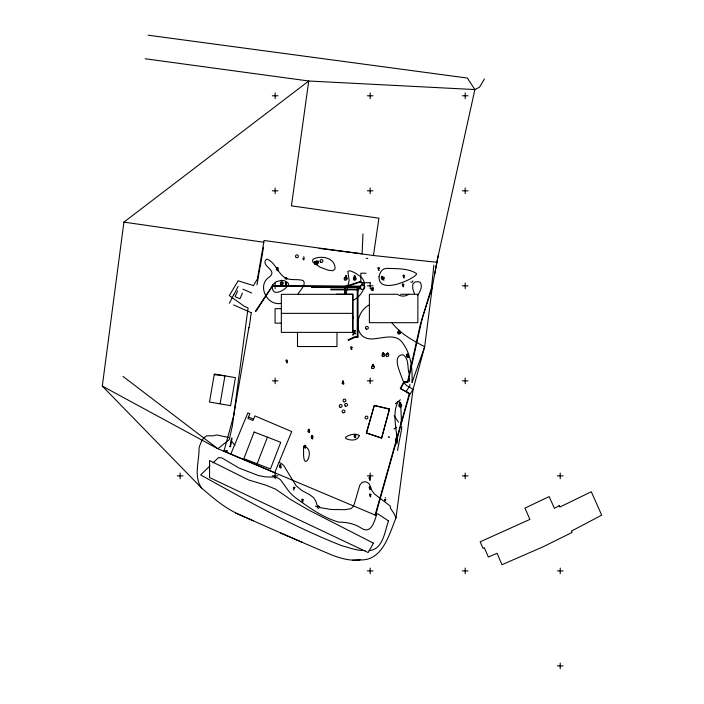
<?xml version="1.0" encoding="UTF-8"?>
<svg xmlns="http://www.w3.org/2000/svg" width="704" height="704" viewBox="0 0 704 704"><rect width="100%" height="100%" fill="white"/><g stroke="black" fill="none" stroke-linecap="round" stroke-linejoin="round"><path stroke-width="1.06" d="M389.453 437.536L388.775 436.559L388.309 437.061M409.86 384.322L409.719 386.214L408.971 386.813C403.427 384.886 402.151 377.846 400.154 373.076C398.262 367.805 393.281 355.133 403.102 354.737C409.042 358.424 407.396 367.321 408.91 373.12M345.954 294.378L349.149 280.518L347.846 271.374L349.712 270.758L351.49 271.278A32.877 32.877 0 0 1 358.477 275.211C370.234 281.776 362.34 296.463 352.695 300.467M362.965 233.922L362.111 253.774L319.132 248.406M404.026 381.762L407.581 381.656L420.244 324.852L431.534 287.725L432.502 278.08M433.866 265.135L432.573 277.719M436.973 261.36L432.274 287.25L424.679 346.711L413.037 389.585L396.009 517.88C389.286 534.072 382.633 560.965 360.14 559.891C350.275 561.185 340.463 558.342 331.338 554.822C300.643 541.834 270.125 528.405 239.738 514.703C225.342 508.64 213.277 498.106 201.546 487.995L102.3 386.074L123.922 222.112L308.739 81.004L474.892 89.558L479.547 87.182L484.396 78.962M102.3 386.074L217.853 448.747L229.302 439.578L232.338 425.938L248.072 307.965L244.314 306.302L229.302 295.566L238.137 280.79L253.44 285.586L257.426 278.934L264.079 240.495L373.454 255.517L436.788 262.258L474.892 89.558L467.386 78.056L148.104 35.2M373.454 255.517L378.919 218.17L291.447 205.867L308.739 81.004L145.2 58.766M234.027 413.653L248.864 327.624M214.218 374.634L209.493 402.028L230.595 405.671L235.444 377.643L214.43 374.018L214.218 374.634L224.937 375.83L220.097 403.858M250.36 318.322L251.363 312.708M250.562 318.252L249.022 327.844M263.534 247.21L260.33 266.156M230.023 446.767L231.581 438.143M230.498 446.785L232.047 438.178M397.531 450.375L401.729 428.49L401.641 426.316M434.526 274.754L438.442 254.751M410.678 367.831L411.629 363.537M229.777 453.587L223.986 451.123L234.212 413.697M316.448 263.34L316.017 261.659L316.923 260.682L317.671 263.023L315.137 264.158L314.063 262.988L320.135 267.212L328.196 270.239L332.93 270.706L335.016 268.884C335.667 257.734 321.103 254.989 313.13 259.16L312.541 260.19C313.113 264.774 313.826 261.281 315.929 262.407M375.091 515.117L390.905 459.307M395.877 440.642L397.338 435.38M400.831 422.752L401.711 419.575M409.27 393.941L390.958 459.122M374.062 406.428L366.546 432.986L381.735 438.161L389.567 409.05L374.352 405.407M431.746 287.109L432.406 285.014M432.274 287.25L422.294 318.182L407.898 382.562L404.193 382.087L400.673 388.828L409.754 393.721L375.593 515.258L217.853 448.747L123.015 376.429M248.415 416.979L247.905 418.361L252.956 420.508L254.918 415.906L291.729 431.57L274.683 472.71L230.824 454.036L247.861 412.896L249.867 413.75L248.415 416.979L253.528 419.153M257.162 463.786L267.432 437.166M224.33 451.229L224.039 450.938M251.645 292.996L242.942 289.168M251.002 312.594L233.587 304.946M237.644 290.972L235.127 296.648L239.932 298.778L242.449 293.093M317.46 507.945C317.143 505.173 320.549 506.211 318.586 508.429M238.119 286.37L233.746 295.029M293.946 490.327L293.533 487.238M403.858 381.674L400.418 388.494M408.857 393.026L400.25 388.406M317.09 263.463L316.782 264.009C311.978 262.812 317.821 258.667 316.219 263.622M255.385 311.335L272.439 285.674L360.765 286.141L360.747 286.616L272.43 286.158L255.781 311.59M410.062 394.055L413.037 389.585L409.218 386.883L405.997 391.582L409.957 394.214M417.701 295.31C420.015 291.782 422.831 286.59 420.402 282.533L419.038 281.767L415.14 281.855L412.826 284.02L412.676 288.262L414.418 293.788M297.625 294.395L302.896 287.144L304.066 284.302L304.163 282.128L303.072 280.544C296.745 278.441 289.01 281.38 283.413 276.602C277.262 271.691 274.648 261.853 266.939 259.151L266.024 259.538C260.665 266.385 277.57 269.694 269.843 276.672C256.282 284.618 266.763 306.266 281.072 303.38M277.763 267.423L277.288 267.916L276.786 267.423M382.615 276.338L382.14 276.83L381.63 276.338M383.662 352.889L383.187 353.382L382.686 352.889M312.576 435.679L312.101 436.172L311.599 435.679M407.792 354.121L407.317 354.614L406.815 354.121M355.476 434.421L355.001 434.914L354.49 434.421M400.567 402.626L400.092 403.119L399.59 402.626M209.977 465.872L200.675 474.936C246.673 500.491 292.723 526.39 341.774 545.697C349.448 547.738 357.086 550.836 365.165 550.519M213.083 462.854L218.504 457.574L221.839 457.882L238.762 467.896L258.28 475.526L266.13 476.978L274.058 476.995A11.44 11.44 0 0 1 280.588 479.873L288.834 491.286A44.334 44.334 0 0 0 294.879 497.262C308.37 507.1 322.538 517.44 338.73 522.139C346.949 522.078 355.203 523.899 362.058 528.616C371.527 534.248 374.766 520.23 376.886 513.841L378.039 513.964L388.67 521.048M278.203 269.262L277.288 270.09L276.355 269.35M383.046 278.186L382.14 279.004L381.207 278.265M313.016 437.518L312.101 438.346L311.177 437.606M408.232 355.96L407.317 356.787L406.384 356.048M355.907 436.26L355.001 437.087L354.068 436.348M401.007 404.466L400.092 405.293L399.159 404.554M277.992 267.907L277.288 268.523L276.619 267.907M382.844 276.822L382.14 277.438L381.471 276.822M383.891 353.373L383.187 353.989L382.518 353.373M312.805 436.163L312.101 436.779L311.441 436.163M408.021 354.605L407.317 355.221L406.657 354.605M355.705 434.905L355.001 435.521L354.332 434.905M400.796 403.11L400.092 403.726L399.423 403.11M388.282 354.772L387.79 352.563L386.874 353.751M408.672 294.272C405.495 296.754 400.611 296.789 397.443 294.272L369.389 294.272L369.389 322.687L417.859 322.687L417.859 294.272L400.506 294.272M278.054 268.558L277.288 269.21L276.452 268.558M382.906 277.482L382.14 278.124L381.304 277.482M408.091 355.265L407.317 355.907L406.481 355.265M312.875 436.814L312.101 437.466L311.265 436.814M355.766 435.565L355.001 436.207L354.165 435.565M400.858 403.762L400.092 404.413L399.256 403.762M285.903 361.064C285.806 357.773 289.467 362.182 286.308 361.935M315.462 506.079L317.293 507.091M395.305 403.797L400.391 399.758M386.839 353.918L386.628 354.464M394.002 429.07L396.678 427.266M345.55 275.959L346.579 275.959M345.312 276.98L346.069 276.478L346.79 276.98M345.066 278.23L346.06 277.561L347.072 278.23M354.112 275.915L355.142 275.915M353.874 276.927L354.622 276.426L355.353 276.927M353.628 278.177L354.622 277.517L355.634 278.177M398.464 330.581L399.494 330.581M398.226 331.593L398.974 331.091L399.705 331.602M397.98 332.851L398.974 332.182L399.986 332.851M342.461 381.198L343.49 381.198M342.223 382.219L342.971 381.718L343.702 382.219M341.968 383.469L342.971 382.8L343.974 383.469M372.539 364.514L373.569 364.514M372.302 365.526L373.05 365.024L373.78 365.534M308.22 429.475L309.25 429.475M307.982 430.487L308.73 429.986L309.461 430.487M307.736 431.737L308.73 431.077L309.742 431.737M279.84 464.913L280.87 464.913M279.602 465.925L280.35 465.423L281.081 465.925M279.347 467.174L280.35 466.514L281.354 467.174M395.815 438.39L396.845 438.39M316.782 262.231L318.006 261.07L318.666 261.325L318.138 263.525L316.809 263.314L316.782 264.009L317.486 264.009M317.372 263.639L316.782 264.009L316.466 263.463M347.917 339.918L354.446 336.846L356.981 336.75C359.181 339.258 357.526 334.066 357.122 337.278M348.498 340.402L355.036 337.33L357.57 337.242M369.618 304.779C354.042 312.048 352.062 341.871 374.81 338.712C384.331 337.894 396.678 333.3 403.022 343.455C411.171 354.781 412.518 369.019 412.034 382.545L424.679 346.711C412.491 340.428 400.233 333.494 391.688 322.467M360.826 281.38L344.942 286.51L344.608 294.043L345.083 294.043L345.083 286.959L360.826 281.882M286.59 279.488C287.892 277.508 284.891 276.382 285.155 279.145M369.134 550.598C383.038 549.666 384.718 531.37 388.494 520.942M352.554 560.226L360.14 559.891M272.316 95.779L277.983 95.779M367.338 95.779L373.006 95.779M462.37 95.779L468.028 95.779M272.316 190.802L277.983 190.802M367.338 190.802L373.006 190.802M462.37 190.802L468.028 190.802M304.11 259.741L303.398 259.741L303.398 258.826M379.218 270.354L378.506 270.354L378.506 269.447M277.966 270.714L277.288 270.714L277.288 267.344M366.106 273.214L360.826 273.214L360.826 282.726L370.339 282.726M404.316 277.834L403.603 277.834L403.603 276.918M346.826 278.986L346.06 278.986L346.06 275.642M355.379 278.942L354.622 278.942L354.622 275.59M382.809 279.629L382.14 279.629L382.14 276.267M384.076 280.025L383.363 280.025L383.363 279.11M286.546 284.988L285.833 284.988L285.833 284.073M272.316 285.824L277.983 285.824M367.338 285.824L373.006 285.824M462.37 285.824L468.028 285.824M403.682 286.695L402.97 286.695L402.97 285.78M311.502 286.915L360.756 286.915L360.756 287.39L311.502 287.39M330.783 289.124L357.034 289.124L357.034 289.837L330.783 289.837M373.322 290.409L372.61 290.409L372.61 289.502M336.459 294.193L352.933 294.193L352.933 332.622M281.345 308.669L275.079 308.669L275.079 323.127L281.345 323.127M281.345 313.359L352.678 313.359M355.159 333.089L354.446 333.089L354.446 332.182M399.731 333.608L398.974 333.608L398.974 330.255M351.956 349.545L351.243 349.545L351.243 348.638M383.187 356.18L383.865 356.18M407.994 357.412L407.317 357.412L407.317 354.05M287.39 362.85L286.678 362.85L286.678 361.935M272.316 380.846L277.983 380.846M367.338 380.846L373.006 380.846M462.37 380.846L468.028 380.846M343.728 384.226L342.971 384.226L342.971 380.882M400.77 405.909L400.092 405.909L400.092 402.547M309.487 432.502L308.73 432.502L308.73 429.15M355.67 437.712L355.001 437.712L355.001 434.35M312.778 438.962L312.101 438.962L312.101 435.6M396.326 441.417L397.082 441.417M305.642 448.114L304.929 448.114L304.929 447.198M226.098 450.938L225.623 450.938L226.098 451.414M281.107 467.94L280.35 467.94L280.35 464.587M177.294 475.869L182.961 475.869M272.316 475.869L277.983 475.869M367.338 475.869L373.006 475.869M462.37 475.869L468.028 475.869M557.392 475.869L563.05 475.869M370.339 480.251L369.626 480.251L369.626 479.345M293.533 487.406L294.958 487.406M370.498 489.535L369.785 489.535L369.785 488.629M370.832 496.76L370.119 496.76L370.119 495.854M385.66 500.764L384.947 500.764L384.947 499.849M303.072 501.996L302.359 501.996L302.359 501.09M367.338 570.9L373.006 570.9M462.37 570.9L468.028 570.9M557.392 570.9L563.05 570.9M557.392 665.922L563.05 665.922M384.481 499.858L385.898 499.321M366.15 258.315L367.778 258.482M123.922 222.112L263.842 242.255M260.181 265.936L256.978 284.874M228.58 437.501L216.674 434.931L213.655 435.767L206.791 435.802C202.189 438.161 200.482 443.274 199.047 447.929C199.364 460.988 193.371 476.52 201.546 487.995M385.44 498.054L385.15 497.561M280.456 532.91L302.28 542.335M235.778 513.181L253.308 520.775M233.666 294.765L229.381 303.257M373.05 366.124L374.053 366.784M396.326 440L397.329 440.66M302.658 258.738L304.295 258.544L303.706 256.634M396.326 438.909L397.056 439.41M382.351 354.033L383.187 354.675M231.158 440.669L235.022 445.43M394.205 415.774L398.429 422.136M396.009 517.88L394.055 513.594L390.43 508.2L390.236 506.053L374.431 493.962L371.932 490.67L369.574 484.396L367.664 482.539L364.927 481.712L362.067 482.398L359.823 485.1L354.402 503.686L353.003 506.713L351.129 508.64L345.092 509.687L331.003 509.485L320.364 507.654L316.914 504.9L315.806 501.134L313.544 497.622L309.54 494.578L301.69 490.442L295.962 485.531L283.686 465.485A13.587 13.587 0 0 0 279.567 462.598M409.341 378.206L409.605 381.269M397.021 443.986C397.505 430.417 391.415 414.234 398.121 401.518L399.81 401.975L400.761 405.786L401.474 421.969M560.217 473.035L560.217 478.755M560.217 568.058L560.217 573.778M560.217 663.08L560.217 668.8M465.194 92.937L465.194 98.657M465.194 187.959L465.194 193.679M465.194 282.982L465.194 288.702M465.194 378.004L465.194 383.733M465.194 473.035L465.194 478.755M465.194 568.058L465.194 573.778M396.326 438.073L396.326 440.581M383.187 352.818L383.187 354.499M373.05 364.197L373.05 366.705M370.172 92.937L370.172 98.657M370.172 187.959L370.172 193.679M370.172 282.982L370.172 288.702M370.172 378.004L370.172 383.733M370.172 473.035L370.172 478.755M370.172 568.058L370.172 573.778M362.692 282.726L362.692 285.058L362.164 285.058L362.164 282.726M336.97 332.376L336.97 346.544L297.502 346.544L297.502 332.376M294.677 487.406L294.395 488.664L294.052 487.406M275.15 92.937L275.15 98.657M275.15 187.959L275.15 193.679M275.15 282.982L275.15 288.702M275.15 378.004L275.15 383.733M275.15 473.035L275.15 478.755M180.127 473.035L180.127 478.755M229.469 446.424A2.376 2.376 0 0 1 230.058 446.609M396.141 439.578A1.426 1.426 0 0 1 396.783 441.962M372.53 290.629A1.426 1.426 0 0 1 371.527 288.191M407.431 355.432A1.426 1.426 0 0 1 408.294 357.518M412.834 280.808A1.426 1.426 0 0 1 410.696 282.04M401.28 406.674A1.426 1.426 0 0 1 399.106 406.49A1.426 1.426 0 0 1 399.67 404.378A1.426 1.426 0 0 1 401.65 405.302M401.702 405.671A1.426 1.426 0 0 1 401.65 406.041M352.317 315.92A1.426 1.426 0 0 1 352.37 318.657M352.361 316.334A1.047 1.047 0 0 1 352.326 318.27M286.607 282.682C286.326 286.977 283.65 280.166 286.607 282.718M303.134 499.699C302.764 504.002 300.221 497.13 303.134 499.726M305.703 445.808C305.316 450.146 302.808 443.23 305.703 445.843M352.018 347.248C351.727 351.525 349.078 344.731 352.018 347.274M355.221 330.792C354.869 335.016 352.282 328.302 355.221 330.792M370.392 477.954C370.137 482.214 367.418 475.464 370.392 477.954M370.559 487.238C370.137 491.586 367.638 484.686 370.559 487.238M370.894 494.463C370.533 498.696 367.963 491.902 370.894 494.463M373.375 288.112C373.12 292.31 370.366 285.683 373.375 288.112M379.28 268.057C378.778 272.334 376.438 265.47 379.28 268.083M384.138 277.719C383.812 282.005 381.19 275.22 384.138 277.754M403.735 284.39C403.542 288.649 400.717 281.943 403.735 284.39M404.378 275.537C404.061 279.831 401.43 273.038 404.378 275.563M303.582 451.906C302.861 475.077 316.862 448.694 303.53 446.169L303.582 451.906M352.757 332.614L353.329 332.649L352.766 332.596M352.783 334.866L353.346 334.919L352.783 334.831M353.338 333.731L354.103 333.775L353.346 333.705M354.86 333.74L355.432 333.793L354.869 333.696M359.225 435.776C357.588 441.197 349.897 440.66 345.796 438.478L345.532 437.254C349.237 434.738 354.675 433.057 358.899 435.222L359.225 435.776M379.06 276.628C378.066 294.122 409.675 281.274 416.187 274.789L416.53 273.61C408.109 268.03 396.422 268.778 386.584 268.356C382.105 268.33 379.685 272.747 379.06 276.628M272.58 284.909C270.512 298.232 284.962 290.902 288.649 284.583L288.077 283.052L285.974 281.512A9.231 9.231 0 0 0 281.362 280.403L276.17 281.714L272.58 284.909M357.025 289.168C357.553 291.984 359.374 287.531 357.025 289.168M389.374 409.05L381.506 438.038L366.344 432.986L374.202 405.557L389.374 409.05M254.126 432.036L243.857 458.656L270.468 468.926L280.746 442.306L254.126 432.036M373.41 543.136L368.166 552.552L209.554 477.55L209.554 460.504L248.53 479.934L265.646 485.091L275.519 489.104L290.638 499.541L309.074 510.259L373.41 543.136M559.222 505.71L554.426 508.323L549.146 496.584L524.964 508.13L529.91 519.394L480.163 541.816L483.014 548.284L484.343 547.712L488.338 557.022L497.077 553.274L501.97 564.722L542.74 546.955L572.15 532.409L571.437 531.08L601.7 515.17L591.29 491.744L559.891 507.038L559.222 505.71M360.571 287.822L358.195 288.913L358.398 289.344L360.774 288.253L360.571 287.822M358.01 290.145L357.254 290.145L357.254 336.134L358.01 336.134L358.01 290.145M352.678 294.334L281.345 294.334L281.345 332.376L352.678 332.376L352.678 294.334M227.058 450.683L226.098 450.683L226.098 451.634L227.058 451.634L227.058 450.683M315.137 264.158L315.102 264.132A1.426 1.426 0 0 1 315.172 261.606A1.426 1.426 0 0 1 317.319 262.847A1.426 1.426 0 0 1 315.172 264.079M360.782 288.851A2.376 2.376 0 0 0 364.742 287.716A2.376 2.376 0 0 0 361.777 284.856A2.376 2.376 0 0 0 360.782 288.851M343.754 401.72A1.426 1.426 0 0 0 345.902 400.488A1.426 1.426 0 0 0 343.754 399.247A1.426 1.426 0 0 0 343.754 401.72M345.33 406.094A1.426 1.426 0 0 0 347.468 404.853A1.426 1.426 0 0 0 345.33 403.621A1.426 1.426 0 0 0 345.33 406.094M354.059 279.963A1.426 1.426 0 0 0 356.198 278.731A1.426 1.426 0 0 0 354.059 277.49A1.426 1.426 0 0 0 354.059 279.963M320.786 262.187A1.426 1.426 0 0 0 322.934 260.946A1.426 1.426 0 0 0 320.786 259.714A1.426 1.426 0 0 0 320.786 262.187M296.243 257.523A1.426 1.426 0 0 0 298.382 256.282A1.426 1.426 0 0 0 296.243 255.05A1.426 1.426 0 0 0 296.243 257.523M386.646 356.259A1.426 1.426 0 0 0 388.784 355.027A1.426 1.426 0 0 0 386.646 353.786A1.426 1.426 0 0 0 386.646 356.259M344.837 279.963A1.426 1.426 0 0 0 346.975 278.731A1.426 1.426 0 0 0 344.837 277.49A1.426 1.426 0 0 0 344.837 279.963M382.677 356.259A1.426 1.426 0 0 0 384.815 355.027A1.426 1.426 0 0 0 382.677 353.786A1.426 1.426 0 0 0 382.677 356.259M371.897 368.201A1.426 1.426 0 0 0 374.282 367.558A1.426 1.426 0 0 0 372.539 365.807A1.426 1.426 0 0 0 371.897 368.201M366.194 329.041A1.426 1.426 0 0 0 368.333 327.809A1.426 1.426 0 0 0 366.194 326.568A1.426 1.426 0 0 0 366.194 329.041M365.482 418.537A1.426 1.426 0 0 0 367.866 417.894A1.426 1.426 0 0 0 366.115 416.152A1.426 1.426 0 0 0 365.482 418.537M339.988 407.15A1.426 1.426 0 0 0 342.126 405.909A1.426 1.426 0 0 0 339.988 404.677A1.426 1.426 0 0 0 339.988 407.15M398.402 333.749A1.426 1.426 0 0 0 400.541 332.508A1.426 1.426 0 0 0 398.402 331.276A1.426 1.426 0 0 0 398.402 333.749M342.83 412.658A1.426 1.426 0 0 0 344.978 411.426A1.426 1.426 0 0 0 342.83 410.194A1.426 1.426 0 0 0 342.83 412.658M280.993 284.442A1.426 1.426 0 0 0 283.14 283.219A1.426 1.426 0 0 0 281.002 281.978A1.426 1.426 0 0 0 280.993 284.442M281.186 284.117A1.047 1.047 0 0 0 282.753 283.219A1.047 1.047 0 0 0 281.186 282.304A1.047 1.047 0 0 0 281.186 284.117"/></g></svg>
